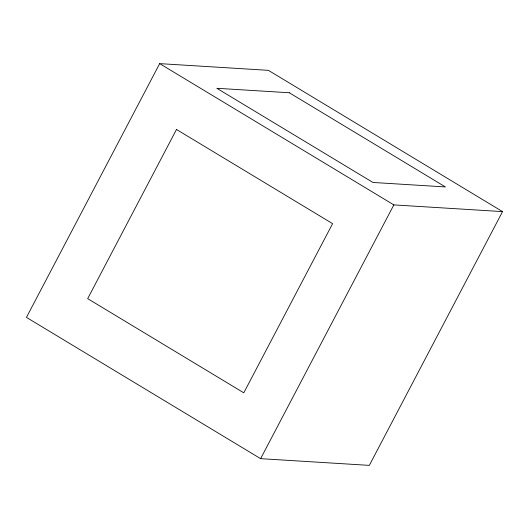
<?xml version="1.0" encoding="UTF-8"?>
<svg xmlns="http://www.w3.org/2000/svg" width="529" height="529" viewBox="0 0 529 529"><rect width="100%" height="100%" fill="white"/><g stroke="black" fill="none" stroke-linecap="round" stroke-linejoin="round"><path stroke-width="0.79" d="M159.679 63.625L26.45 317.393L260.618 458.663L369.321 465.375L502.55 211.607L268.382 70.337L159.679 63.625L393.847 204.895L502.55 211.607M260.618 458.663L393.847 204.895M176.501 129.466L87.682 298.647L243.79 392.822L332.609 223.648L176.501 129.466M289.297 92.754L216.83 88.283L372.945 182.459L445.411 186.935L289.297 92.754"/></g></svg>
